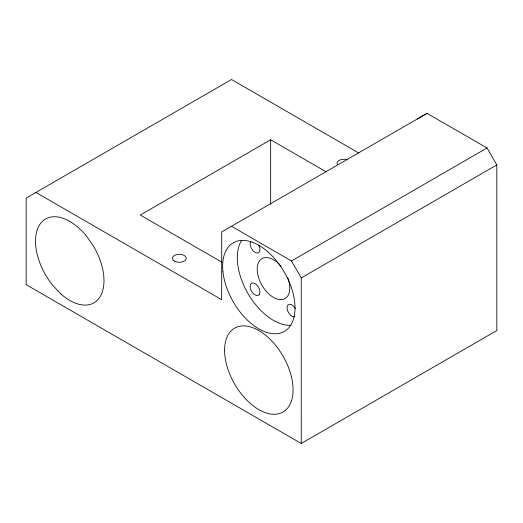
<?xml version="1.0" encoding="UTF-8"?>
<svg xmlns="http://www.w3.org/2000/svg" width="523" height="523" viewBox="0 0 523 523"><rect width="100%" height="100%" fill="white"/><g stroke="black" fill="none" stroke-linecap="round" stroke-linejoin="round"><path stroke-width="0.78" d="M270.653 204.205L270.653 139.772L140.269 215.045L221.889 262.173M358.543 152.866L231.539 79.522L26.15 198.099L26.17 284.689L301.241 443.478L301.268 277.922L291.481 260.984L231.499 226.282M417.249 119.002L427.036 113.36L487.024 147.976L496.811 164.915L496.85 330.51L301.241 443.478M427.036 113.36L221.713 231.931L221.687 299.686L35.93 192.457M291.481 260.984L487.024 147.976M301.268 277.922L496.811 164.915M270.653 139.772L326.241 171.864M295.403 308.557L294.39 307.073A6.917 3.994 60 0 0 288.487 304.563A6.917 3.994 60 0 0 287.715 310.937L288.493 312.551A6.917 3.994 60 0 0 294.397 316.853M258.826 245.326L259.29 246.3A6.917 3.994 60 0 1 258.512 252.668A6.917 3.994 60 0 1 252.609 250.157L251.596 248.673A6.917 3.994 60 0 1 250.818 241.41M287.617 277.353A23.051 13.31 60 0 1 276.53 298.855A23.051 13.31 60 0 1 257.381 266.501A23.051 13.31 60 0 1 281.126 266.377M290.919 325.293A51.176 29.55 60 0 1 247.915 293.396A51.176 29.55 60 0 1 241.77 240.207M337.27 164.3A6.917 3.994 0 0 1 339.741 160.103A6.917 3.994 0 0 1 347.409 159.809M259.297 294.534L258.519 295.253A6.917 3.994 60 0 1 251.602 291.265A6.917 3.994 60 0 1 251.602 283.276L252.616 282.963A6.917 3.994 60 0 1 258.519 287.271A6.917 3.994 60 0 1 259.297 294.534M60.89 293.972L52.633 285.257A48.41 27.948 60 0 1 40.108 224.034A48.41 27.948 60 0 1 86.864 236.559L93.957 246.934A48.41 27.948 60 0 1 99.396 297.79A48.41 27.948 60 0 1 60.89 293.972M222.955 271.836A51.176 29.55 60 0 0 280.871 332.948A51.176 29.55 60 0 0 272.673 256.473A51.176 29.55 60 0 0 222.955 271.836M224.602 350.312A48.41 27.948 60 0 0 275.948 414.19A48.41 27.948 60 0 0 275.948 345.723A48.41 27.948 60 0 0 224.602 350.312M174.453 261.127A6.917 3.994 0 0 0 186.025 259.336A6.917 3.994 0 0 0 177.552 254.446A6.917 3.994 0 0 0 174.453 261.127"/></g></svg>
